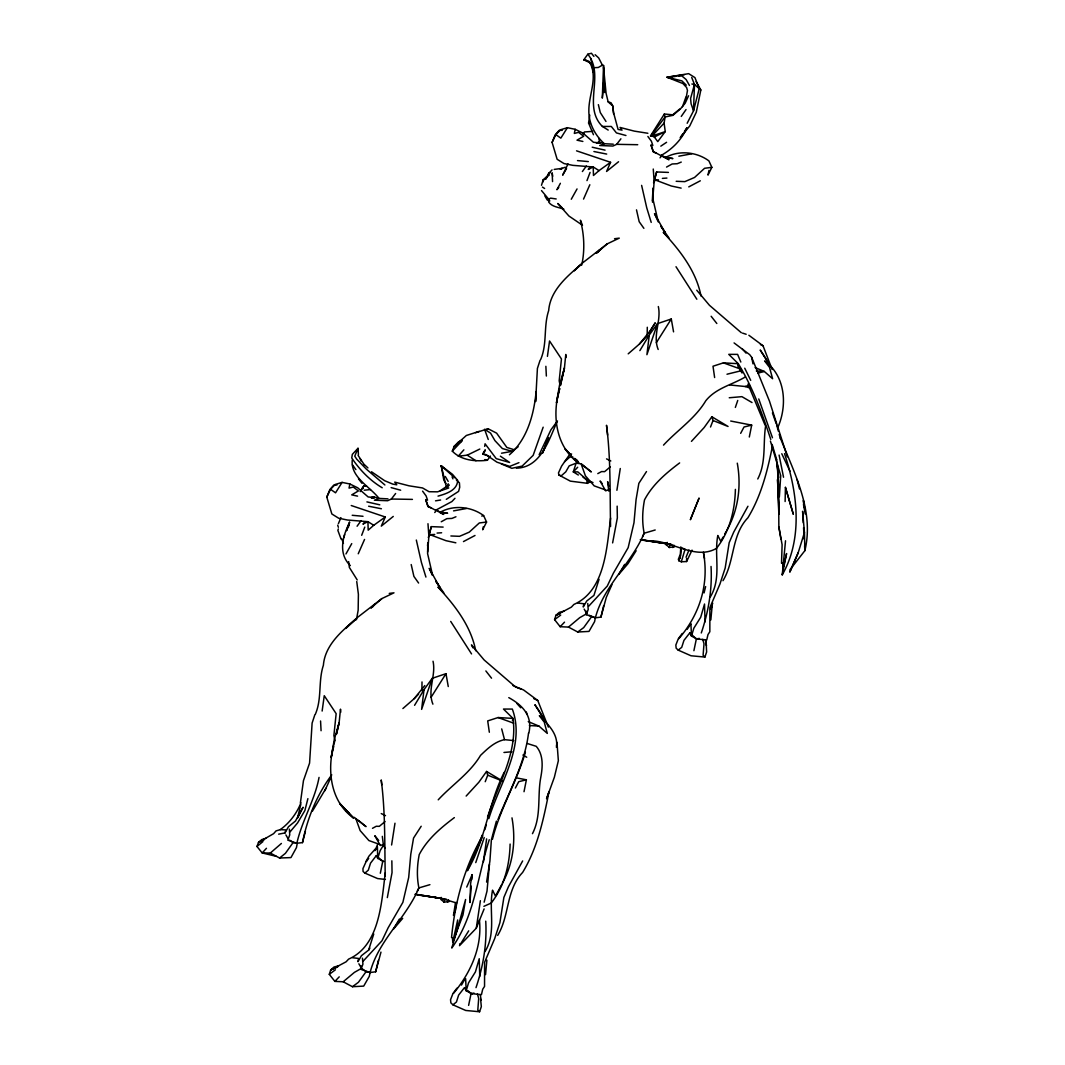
<?xml version="1.0" encoding="UTF-8"?>
<svg xmlns="http://www.w3.org/2000/svg" width="1065" height="1065" viewBox="0 0 1065 1065"><rect width="100%" height="100%" fill="white"/><g stroke="black" fill="none" stroke-linecap="round" stroke-linejoin="round"><path stroke-width="1.5" d="M421.9 690.719L422.006 681.946M591.927 63.727L583.82 59.8L587.827 54.222C605.04 75.296 582.142 106.127 602.391 126.442L608.195 130.063M647.201 334.57L647.294 327.261M785.118 501.522L785.424 487.357L793.305 514.195L785.424 487.357M682.252 633.475L678.272 638.814L675.849 645.031L676.155 648.172L678.192 650.116L691.025 655.774L704.897 657.065L706.627 651.966L706.002 640.025M603.549 65.471L604.214 80.421L602.311 98.126L603.549 65.471L602.404 65.138L598.304 67.481L594.536 67.681M691.718 77.452L694.46 84.441L693.528 110.827L687.165 123.26M479.396 919.947C482.418 947.238 470.464 972.931 453.517 993.352M476.002 987.641C483.244 966.288 487.038 943.763 485.733 921.158M701.289 632.956C708.545 611.603 712.339 589.078 711.034 566.46M685.754 100.163L687.471 90.485L686.619 87.53L682.918 83.549L667.063 77.252L688.669 73.645L694.939 77.599L699.226 88.648L700.837 89.979L696.31 112.198L689.774 125.91L680.269 137.665L682.758 133.95M427.584 545.906L427.771 542.724L427.598 553.627L432.536 575.007M652.326 200.753L653.058 188.026L652.898 198.942L658.25 221.893L654.509 213.639L665.319 233.035L660.952 226.273L669.139 238.28L663.255 232.396C679.989 250.488 696.217 271.122 701.01 296.03M432.896 704.165C427.145 690.04 436.211 675.423 433.029 661.232M658.183 349.48C652.432 335.355 661.511 320.738 658.33 306.547M455.434 903L453.477 915.407L455.367 910.322L456.086 902.388M489.248 839.739C477.599 876.042 474.671 916.326 451.773 948.036L456.938 930.797L457.684 919.947L452.758 942.059L452.439 937.852L451.547 937.533C454.901 901.922 464.46 866.937 482.671 835.785L467.349 870.757C485.4 840.485 488.263 803.822 504.198 772.298M680.828 546.878L680.335 554.04L678.458 559.152L678.764 560.709L681.32 561.788L686.606 561.535L692.037 550.139M427.97 523.714L428.876 536.121L427.664 551.976M653.258 169.029L654.163 181.436L652.512 202.217M471.236 886.133L469.945 902.548L470.637 883.391L472.154 874.645L466.736 887.065M471.768 879.57L472.154 874.645M785.531 540.767L782.256 574.847C803.263 538.038 797.419 492.296 784.506 453.637M489.461 864.248L487.011 891.099L484.136 902.201M485.547 974.621L486.891 960.151M710.834 619.923L712.192 605.452L711.021 608.488M441.19 897.382L440.977 899.566L444.318 902.188M669.619 547.503L666.264 544.867L666.49 542.697M382.322 836.358L383.493 845.756L385.131 848.073M556.609 745.979C557.847 733.386 547.45 723.707 539.343 715.613L544.215 722.083M385.317 872.768C381.443 902.241 379.846 945.414 348.614 959.126L346.098 961.802L330.656 970.029L329.285 974.342L334.889 981.398L343.183 981.77L352.448 986.709L363.697 986.11L369.302 976.325L370.127 972.145M610.604 518.083C606.731 547.556 605.146 590.716 573.902 604.441L571.386 607.117L555.957 615.344L554.572 619.644L560.177 626.713L568.484 627.085L577.736 632.011L588.998 631.412L594.59 621.64L595.415 617.46M357.667 451.44L358 448.312L352.342 454.369L351.743 457.95C359.571 469.785 370.034 480.541 382.228 487.77M510.108 844.066C509.603 865.206 504.317 886.28 491.178 903.08L483.896 906.328M735.396 489.368C734.903 510.521 729.618 531.595 716.465 548.395C694.899 560.736 671.03 539.609 648.492 540.82M352.262 460.053C350.358 477.133 369.781 486.479 379.034 498.407L387.966 498.859M556.409 747.297L556.982 742.345L558.353 760.703L554.372 777.224L546.558 798.777L549.047 791.561C543.47 819.438 537.625 847.846 522.609 872.461C505.875 889.994 509.682 915.727 497.688 935.389M289.387 829.156L289.733 834.92L287.79 840.139L296.869 843.24L302.473 842.615L305.415 831.445M362.459 958.181L362.925 964.131L360.995 969.376L370.101 972.505L375.639 971.799L378.395 960.337M432.204 678.325L424.016 689.654L421.62 709.383L432.204 678.325L445.982 673.679L448.259 686.539M587.747 603.482L588.213 609.446L586.283 614.678L595.388 617.82L600.926 617.114L603.682 605.639M657.491 323.64L649.304 334.969L646.908 354.698L657.491 323.64L671.283 318.994L673.559 331.854M300.37 803.063L303.445 780.672L309.569 763.112L312.112 723.095L314.827 714.828M468.693 930.837L459.481 945.693L476.268 928.214L480.395 900.697M765.589 426.093C762.913 443.812 766.347 462.303 757.774 478.97M322.136 711.047L324.253 695.698L336.154 713.657L333.891 735.502L334.823 739.962M547.423 356.362L549.553 341L561.441 358.958L559.178 380.817L560.11 385.277M483.43 861.771L486.625 838.887M484.695 446.381L485.081 443.799L496.237 458.642L509.603 462.45L500.377 456.179M593.471 134.736L588.572 122.994L589.77 115.113M391.601 844.984L394.982 823.218M616.901 490.286L620.269 468.52M486.585 882.1L489.913 861.013L491.378 839.886L496.397 821.128M664.107 123.101L652.06 136L654.349 137.026L657.757 141.592L665.239 131.594L664.107 123.101L665.093 116.964L664.347 114.008L672.721 114.82L679.643 109.109M542.804 182.128L543.23 179.692L549.247 175.099M528.52 733.093C524.805 763.751 509.31 791.122 497.981 819.411M581.743 265.052C584.938 250.302 584.286 234.779 580.385 220.215L581.969 223.983M356.455 619.737L358.16 610.192L358.399 594.31L356.735 581.53M297.242 843.413L296.443 847.634L290.958 857.591L279.589 858.017L270.31 853.052L262.19 852.945L256.958 846.475L258.489 842.402L261.83 839.566L266.383 838.182M387.327 897.595L392.04 872.594L391.853 860.826M612.615 542.897L617.341 517.896L617.154 506.141M365.588 862.757L362.939 868.627L363.059 871.476L364.896 873.1L368.317 870.158L370.514 863.169L376.331 855.608L382.734 861.372L380.325 873.26M375.639 971.799L380.977 952.11M524.02 791.708L526.39 779.82L516.711 777.929M749.307 437.009L751.69 425.135L730.697 421.034M600.926 617.114L606.278 597.425L611.949 584.605M351.25 505.529L385.29 516.991L373.748 525.271L367.931 521.664L347.496 520.026L338.683 518.229L331.854 513.982L326.795 497.089L330.523 489.301L335.235 484.455L342.091 482.392L349.879 483.989L349.04 488.116L353.274 487.038L358.399 490.925L351.73 494.866L357.574 496.13M576.551 150.831L610.578 162.306L599.036 170.586L593.218 166.979L572.784 165.341L563.984 163.544L557.141 159.284L552.096 142.404L555.81 134.616L560.523 129.77L567.392 127.694L575.167 129.304L574.328 133.431L578.561 132.353L583.687 136.227L577.017 140.181L582.861 141.445M782.256 574.847L786.582 553.547L783.174 567.871L782.575 562.773L781.524 563.305L782.109 544.694L778.861 526.935L778.621 490.632L777.237 462.969L779.367 496.703L780.725 475.629L770.421 441.083M772.431 446.182C767.439 471.01 761.195 495.904 747.91 517.763C731.162 535.296 734.97 561.029 722.975 580.691M302.473 842.615C307.306 818.279 317.024 794.557 331.774 774.827M483.35 526.669L482.685 529.784L486.572 522.036L483.603 515.567C471.476 506.581 453.81 504.69 440.417 512.119L437.382 511.253M708.97 170.427L707.972 175.099L711.859 167.351L708.904 160.882C696.776 151.882 679.111 150.005 665.705 157.42L662.683 156.555M348.335 527.428L349.227 523.301C342.491 536.587 338.044 553.827 350.332 565.608M693.901 650.702L696.364 638.907L689.787 632.903L683.943 640.385L681.72 647.347L678.192 650.116M468.613 1005.387L471.063 993.592L467.788 990.596M319.047 777.41C314.814 800.241 301.914 820.636 296.869 843.24L293.088 842.575L289.6 840.152M335.036 740.308C326.636 766.933 329.085 800.654 353.58 818.04L339.668 803.356L353.58 818.04M559.631 388.752C551.856 414.605 555.451 446.688 578.881 463.355L574.594 458.842M560.336 385.623L564.437 367.971L565.781 354.459L566.048 357.507M333.704 746.405L331.162 757.495L334.25 739.736L339.136 722.656L340.494 709.144L340.76 712.192M336.607 733.745L339.136 722.656L336.434 734.184M559.711 388.552L556.449 402.81L559.538 385.051L564.437 367.971L560.443 385.384M512.465 720.512L512.971 718.396L503.479 709.05L512.318 709.077C526.043 746.112 499.205 783.907 488.822 818.679M704.072 592.912L705.629 586.589M278.644 834.161L285.034 832.91L285.793 829.888L280.175 829.662L276.048 830.886L273.599 833.669L258.489 842.402L264.027 839.912M603.003 85.293L604.214 80.421L604.68 92.522M307.892 798.644L304.883 810.532L297.548 822.952L290.119 831.805M428.876 536.121L431.312 526.643L443.133 527.095M654.163 181.436L656.599 171.958L668.421 172.41M300.769 804.581L297.481 818.24M429.381 533.632L431.312 526.643M654.669 178.947L656.599 171.958M694.46 84.441L690.573 98.539L691.092 103.771L693.528 110.827L699.226 88.648L694.46 84.441L691.891 84.002M338.311 528.919L337.885 530.463L341.093 539.103M456.938 930.797L465.591 899.512L462.969 914.968L452.758 942.059M541.499 185.283L543.23 179.692M492.429 839.287C499.964 809.041 516.658 782.136 525.391 752.249M685.913 97.075L682.479 106.686M343.729 537.692L344.647 534.643M484.841 829.648L486.266 824.936M315.4 714.122C322.083 698.56 318.089 681.241 323.387 665.252C324.945 645.297 341.559 631.146 355.883 619.058L345.686 628.483L356.815 617.94L381.909 598.57L393.983 592.819L389.257 593.405M540.701 359.438C547.383 343.875 543.376 326.556 548.675 310.567C550.232 290.612 566.846 276.447 581.171 264.373L574.381 270.656M798.191 552.735L789.911 571.892L798.191 552.735L804.448 532.487L802.611 511.293L803.276 522.769M352.635 957.741L358.572 958.46L357.947 961.695L361.448 955.678L368.623 950.1L373.748 934.018M599.049 579.333L593.924 595.415L586.735 600.993L583.247 606.997L583.86 603.762L577.922 603.043M580.145 463.688L576.098 463.182L573.303 471.888L578.335 475.017M540.128 360.13L537.412 368.41L535.602 401.558L536.121 391.561C533.951 414.418 527.295 439.259 509.429 454.808M349.387 522.183L346.591 530.65L349.759 522.263M532.473 833.669C541.539 816.003 537.253 796.34 540.727 777.636C542.697 767.186 543.683 754.925 536.228 746.312L527.321 743.516M475.749 862.61L484.216 837.569M338.377 523.727L340.92 517.643M456.952 988.16L452.971 993.499L450.548 999.716L450.868 1002.857L452.905 1004.814L465.738 1010.472L479.596 1011.75L481.327 1006.651L480.608 999.223M735.343 407.429L737.739 400.453M543.163 427.185L533.152 455.367L522.13 466.097L511.826 468.307L501.269 463.914M710.688 608.9L712.751 603.176M777.982 427.158C787.514 405.073 785.477 375.945 764.63 360.929L769.516 367.385M546.172 178.88L546.997 176.644L545.24 179.319M461.464 985.098L464.553 979.72M687.151 629.348L690.799 623.93M487.53 817.228C497.648 784.998 517.963 753.314 512.971 718.396L498.114 717.544L487.703 720.912L489.341 732.241M678.764 560.709L680.655 555.624L681.387 547.703L685.075 549.247L681.32 561.788M361.687 535.296L364.776 527.108M586.975 180.611L590.077 172.424M485.054 951.538C496.623 932.461 488.569 910.482 492.523 890.18L495.451 896.051L501.721 884.616M710.355 596.853C721.924 577.776 713.87 555.784 717.81 535.495L720.752 541.353L723.095 537.066M485.227 781.697L487.73 775.187L486.559 771.459L478.864 782.229L466.151 796.061M710.515 427.012L713.031 420.502L711.859 416.774L704.151 427.544L691.451 441.363M666.264 544.867L667.222 542.391M490.406 456.073L487.384 460.253C475.23 461.731 461.198 460.373 452.305 451.147L454.089 446.528L458.27 442.082L462.316 439.792M326.795 497.089L329.83 489.594L333.838 485.068L336.953 485.014M552.096 142.404L555.131 134.909L559.138 130.383L562.24 130.329M444.704 899.712L443.719 902.161L449.19 901.562M670.497 543.802L669.006 547.477L674.491 546.864M686.06 557.248L689.002 549.979M686.606 561.535L686.592 558.526M568.031 163.877L562.653 175.179L566.553 168.563M476.268 928.214L484.122 908.924M474.191 854.849L482.352 834.96M447.54 902.255L448.578 899.818M672.827 547.57L673.865 545.12M377.902 843.746L375.998 848.206L368.956 856.127L365.681 861.905M571.612 453.97L568.79 455.7L561.614 466.071L558.486 472.9L558.952 475.043L570.347 481.14L587.694 483.35L588.892 480.581M358.239 553.773L364.549 539.436M385.29 516.991L381.283 526.137L393.265 516.432M583.54 199.088L589.837 184.751M610.578 162.306L606.571 171.452L618.552 161.747M324.798 790.802L331.388 776.332M688.576 95.77L685.154 103.238L680.468 108.87L672.867 115.353L665.093 116.964L650.861 136.08M300.969 802.85C296.736 813.394 289.387 823.232 280.175 829.662M556.795 422.352C548.688 440.537 540.567 467.588 516.365 468.174M364.802 485.92L363.644 486.159L360.25 491.604L362.899 487.131L363.298 488.462M539.143 454.715L550.924 429.794L557.501 420.941M360.995 969.376L361.008 965.875M502.414 883.165C513.397 863.289 515.953 840.019 511.985 817.867M727.009 529.931C738.418 509.656 741.4 485.866 737.286 463.169M586.283 614.678L586.296 611.19M417.254 891.205L418.891 887.917C416.641 876.921 417.081 865.565 419.224 854.596C427.185 839.3 440.764 827.825 454.356 817.614M642.554 536.507L644.179 533.232C641.942 522.236 642.368 510.88 644.511 499.898C652.486 484.615 666.051 473.126 679.643 462.916M326.01 788.246L312.471 811.051M298.173 816.868L303.059 807.257L295.498 820.982L288.455 826.76L285.034 832.91M515.38 788.02L518.735 781.683L526.39 779.82M740.668 433.335L744.022 426.998L751.69 425.135M560.376 183.3L556.942 189.716L558.752 187.493M724.666 534.217L726.237 531.355M485.201 449.656L482.738 454.089L488.609 455.9M345.979 553.92L351.743 543.616M571.279 199.235L577.044 188.931M429.914 884.669L418.891 887.917C406.244 918.03 378.248 940.675 370.101 972.505L366.147 971.586L361.488 968.351L358.878 963.785M655.201 529.984L644.179 533.232C631.545 563.345 603.536 585.976 595.388 617.82L589.118 615.277M522.649 860.946L508.404 886.826L503.878 897.422L499.898 922.703L494.666 938.678L484.588 962.307L484.548 986.43L482.698 989.252L481.447 994.63L471.063 993.592L474.031 993.086M747.95 506.248L733.705 532.141L729.166 542.724L725.185 568.018L719.967 583.979L709.876 607.622L709.836 631.745L707.985 634.567L706.747 639.945L696.364 638.907L699.332 638.401M399.375 919.095L393.451 929.146L402.69 918.363M624.662 564.397L618.752 574.461L627.977 563.678L636.138 550.765M678.818 638.667C699.665 614.558 709.383 584.166 703.366 552.216L704.537 558.406M414.578 705.31L424.016 689.654M639.865 350.625L649.304 334.969M648.798 333.385L655.255 322.801L650.103 330.882L639.439 344.022L628.204 353.833M448.272 483.803L446.674 486.399L440.324 490.672M382.721 846.435L380.165 850.576L377.742 858.403L383.666 861.439L382.734 861.372M342.091 482.392L335.542 492.815L330.523 489.301M567.392 127.694L560.842 138.131L555.81 134.616M431.045 697.362L445.982 673.679M656.333 342.664L671.283 318.994M650.409 136.014L664.347 114.008M646.495 471.555L638.84 483.364L636.071 499.605L633.981 522.769L628.164 547.663L613.4 573.156L607.25 586.096L588.599 606.318M421.194 826.254L413.553 838.062L410.784 854.29L408.694 877.454L402.876 902.348L388.113 927.855L381.962 940.794L363.298 961.003M368.623 950.1L369.874 948.156M684.409 131.488L686.898 127.773C681.573 139.914 672.255 149.207 660.886 155.583L653.031 151.35L650.968 144.907L653.617 152.082L656.266 153.2M653.537 182.674L655.361 180.012L658.476 179.852M428.25 537.372L430.074 534.697L434.733 534.457M681.267 116.418L686.033 109.575M366.36 861.665L368.676 858.35M547.916 174.354L552.043 169.907M582.382 171.545L586.362 165.98M357.081 526.23L361.075 520.665M485.187 450.708L482.738 454.089L485.786 454.569L496.996 462.197L509.722 466.39L518.935 462.663M544.867 195.947L547.277 200.02L549.766 200.952L548.994 199.568L549.78 198.489M597.878 252.299L599.795 249.729L598.197 251.447M372.59 606.983L374.494 604.427M660.047 157.846L661.937 155.37L668.993 159.737L663.575 157.074L672.907 158.565L665.705 157.42M434.76 512.531L436.637 510.055L443.706 514.435L439.632 512.425M613.254 144.174L604.321 143.722L599.702 145.519L612.908 146.038L616.662 144.334L620.908 138.809M373.562 496.822L374.507 497.595L371.033 497.661L373.562 496.822L379.034 498.407L374.414 500.204L387.62 500.736L391.374 499.019L395.621 493.508M374.933 850.669L376.757 848.339M402.903 708.531L414.152 698.707L424.802 685.567M293.088 842.575L285.407 853.345L279.589 858.017M447.18 487.504L449.297 484.988M366.147 971.586L358.426 982.276L352.448 986.709M591.448 616.901L583.713 627.591L577.736 632.011M590.383 166.965L588.239 169.455L593.218 166.979L593.471 175.472L599.036 170.586M365.095 521.65L362.952 524.14L367.931 521.664L368.184 530.17L373.748 525.271M463.861 449.843L458.243 456.193L467.229 455.168L479.809 449.044M266.463 848.286L262.19 852.945L276.221 856.313M452.305 451.147L461.158 441.749M454.968 498.3L451.893 501.562L435.598 510.268L427.731 506.035L425.68 499.605L428.33 506.767L430.979 507.885M577.683 467.242L573.303 471.888L577.789 471.875L587.427 480.302L592.992 482.578M560.177 626.713L564.517 622.16M334.889 981.398L339.229 976.858M639.439 344.022L647.187 336.034M414.152 698.707L418.572 694.14M663.522 445.117C677.42 430.074 695.139 418.625 705.815 400.72C715.986 388.046 731.961 384.904 745.354 376.943M438.221 799.815C452.119 784.759 469.851 773.31 480.515 755.405C487.53 748.668 494.653 741.733 504.504 739.656L513.743 740.588M281.413 843.453L270.31 853.052M574.301 270.617L582.116 263.255L607.21 243.872L619.271 238.134L614.545 238.72M564.517 461.771L569.988 456.925L572.983 457.098M542.831 181.103L550.072 172.57L549.007 172.823M597.398 252.312L596.254 253.324L607.21 243.872M372.111 606.997L370.953 608.009L381.909 598.57M610.325 466.869L604.614 471.649L601.579 471.569L597.785 473.619M385.037 821.554L379.326 826.347L376.291 826.254L372.497 828.304M256.958 846.475L262.909 841.603M452.905 1004.814L456.432 1002.032L458.642 995.069L464.5 987.588L466.19 990.796L472.168 993.911M501.522 453.211L512.119 451.36L518.109 446.821M554.572 619.644L560.709 615.077M329.285 974.342L335.422 969.762M568.484 627.085L579.706 617.687L586.775 613.666L584.166 609.1M343.183 981.77L354.419 972.372L361.488 968.351M462.263 440.883L454.089 446.528L466.35 435.478L479.223 431.392M660.819 146.145L666.584 142.297M446.315 499.325L458.576 491.391L459.721 487.251L459.428 482.858L456.313 479.876M485.933 430.047L488.089 428.756L496.596 433.136L506.86 447.46L514.262 449.763M678.458 559.152L680.362 558.033M441.256 521.757L446.861 518.655L451.906 518.415L455.953 516.765M666.544 167.072L672.161 163.983L677.207 163.73L681.254 162.08M463.461 541.579L475.003 535.482M688.762 186.894L700.304 180.797M654.349 137.026L665.239 131.594L652.06 136M560.137 613.52L555.957 615.344L559.218 612.388L563.864 611.137M337.645 967.007L330.656 970.029L333.931 967.073L338.577 965.835M554.213 169.402L562.307 168.35L560.137 169.122L565.249 167.232M576.098 463.182L569.216 465.858L565.755 471.875L561.308 475.762L558.952 475.043M448.764 487.97L437.569 491.83L429.062 491.724L422.565 487.956L408.987 485.8L394.756 482.126L396.752 484.801L392.785 484.109L384.731 480.741L371.512 471.768M586.762 60.532L583.82 59.8L588.785 61.158C598.796 75.429 588.799 94.452 588.852 110.241C588.532 123.127 594.949 135.162 604.321 143.722L598.863 142.138L596.333 142.976L599.795 142.91L598.796 138.25M384.359 844.172L380.325 845.504L374.8 835.706L378.741 840.498M770.78 439.432C762.154 413.38 752.675 387.194 738.271 363.711L723.415 362.859L713.004 366.227L714.628 377.543M729.805 384.971L745.181 386.502L749.52 385.104M438.035 496.117C446.049 493.814 457.324 490.446 457.67 480.355L452.492 474.338L441.23 465.764L443.812 480.169L445.969 483.51M481.766 516.099L483.603 515.567M757.894 373.163L764.244 371.419L772.604 378.727L769.742 368.25M587.827 54.222L591.434 53.25L593.911 56.405M691.718 153.813L678.858 156.196M466.417 508.511L453.557 510.88M475.536 432.71L488.089 428.756M726.996 374.228L742.079 370.527M435.598 510.268L436.637 510.055M789.937 569.748L804.874 550.658C814.432 511.067 794.57 473.552 780.312 437.941M660.886 155.583L661.937 155.37M435.532 500.83L440.617 500.018M684.462 74.656L667.063 77.252L681.88 80.873L686.286 85.16M486.572 522.036L479.303 522.968L469.239 532.154L459.548 536.321L450.881 535.975M711.859 167.351L704.591 168.283L694.54 177.469L684.835 181.636L676.182 181.29M596.959 143.243L599.795 142.91L598.863 142.138M371.672 497.927L374.507 497.595L368.144 496.956L357.694 487.797L349.879 483.989M363.644 486.159L366.48 485.866M550.552 198.13L556.183 198.955M364.203 490.18L370.514 489.594M675.29 76.507L667.063 77.252L670.271 77.985M678.578 76.214L681.88 75.921M729.245 397.764L741.919 396.659L752.01 402.543M503.958 752.462L511.879 751.77M459.587 944.016L460.399 943.963M662.377 178.388L666.916 178.068M437.076 533.072L441.616 532.766M616.662 144.334L637.722 144.707M391.374 499.019L412.421 499.392M602.391 126.442L611.31 126.469L616.449 132.925L625.954 135.508M592.619 131.368L584.432 131.954L583.287 133.95L582.821 133.125M647.866 133.271L634.287 131.115L620.043 127.441L622.04 130.116L618.086 129.424L613.507 112.491L612.801 105.994L611.124 102.852L608.115 101.747L606.078 93.281L603.549 67.454M756.31 370.94L764.244 371.419L755.085 367.558M529.425 725.531L538.957 726.104L547.303 733.412L544.455 722.949M400.666 490.206L391.148 487.624M577.496 160.589L588.306 161.587M352.209 515.287L363.019 516.285M599.795 142.91L593.431 142.271L582.994 133.112L575.167 129.304M385.397 879.424L377.622 878.572L364.896 873.1M606.691 154.079L593.924 151.523M381.403 508.764L368.636 506.221M643.46 540.314L666.557 543.709L640.291 539.662M418.172 894.999L441.256 898.394L456.699 903.014M415.004 894.36L441.256 898.394L423.204 895.505M440.417 512.119L447.62 513.25L439.832 512.012M640.784 539.556L671.829 544.561M415.483 894.241L446.541 899.259M592.207 147.21L605.066 150.138M366.919 501.895L379.779 504.823M681.147 188.119L671.309 186.002L655.361 180.012M455.847 542.804L446.022 540.701L430.074 534.697M605.639 489.98L594.203 485.88L585.431 475.895L581.224 464.167M380.338 844.665L368.916 840.565L360.13 830.58L355.923 818.865M484.881 459.587L487.384 460.253M512.119 451.36L502.347 448.525L494.932 440.63L490.566 433.122L484.562 429.262L488.249 439.472M745.181 386.502L749.64 387.9M517.231 687.79L520.878 688.948M742.518 333.105L746.166 334.264M588.572 122.994L590.409 123.607M563.904 209.206C558.672 207.156 551.91 207.009 548.542 201.857M723.415 362.859L740.481 369.036M498.114 717.544L513.649 723.162M713.031 420.502L728.061 426.466L711.859 416.774M487.73 775.187L502.76 781.151L486.559 771.459M512.837 685.474L523.567 689.96L537.745 700.464L548.355 727.102M528.267 721.604L538.957 726.104M760.423 344.567L763.033 345.766L772.152 369.528M533.818 698.653L537.745 700.464M606.544 458.882L610.804 460.959M381.257 813.58L385.517 815.657M697.455 639.226L691.478 636.111L689.787 632.903M522.928 755.032L526.709 757.228M467.229 455.168L475.962 460.746M542.444 187.081L544.614 188.478M582.502 225.248L568.91 216.009L557.82 203.495L562.12 207.768M734.078 342.93L749.733 354.698L751.677 357.347L769.489 401.199L787.315 456.792M508.79 697.628C522.569 705.256 532.793 715.747 528.879 732.933M748.868 335.262L763.033 345.766M582.023 464.739L591.315 471.941L581.131 463.661M582.888 476.974L589.824 482.485M574.767 458.482L577.31 460.559M348.188 812.142L345.646 810.066L349.333 813.194M358.386 820.423L366.027 826.626L354.259 817.348M446.488 487.57L441.23 465.764L454.649 477.679M741.307 332.719L709.45 305.296L696.763 290.213M516.006 687.404L484.149 659.981L471.462 644.897L472.98 647.866M574.634 458.509L578.322 461.624M682.545 76.507L686.126 79.542L689.454 85.466M384.891 484.974L366.333 469.106L356.748 459.188L354.765 456.166L358 448.312L358.439 454.555M608.022 101.761L612.801 105.994L613.626 113.942M595.149 54.714L598.676 57.936L602.404 65.138M364.376 464.606L367.931 467.921M479.596 1011.75L477.799 1010.006L478.704 998.438L477.426 994.044M704.897 657.065L703.1 655.308L704.005 643.753L702.727 639.359M574.341 458.802L578.881 463.355M571.386 455.447L564.969 448.671L570.947 455.381M517.031 703.632L520.745 707.786M742.332 348.947L746.033 353.101M341.612 538.584L343.436 543.403M602.058 483.417L600.101 481.021L605.612 490.819L609.646 489.487L608.794 491.072L607.622 481.66L608.834 486.359M653.031 151.35L653.617 152.082M427.731 506.035L428.33 506.767M485.866 670.95L491.537 678.192M711.154 316.265L716.825 323.494M358.466 478.797L361.98 483.31M548.994 199.568L541.513 190.582M647.879 136.466L651.407 141.259L652.845 145.506M422.579 491.151L426.12 495.944L427.558 500.204M352.448 464.833L355.883 469.598M643.886 228.336L639.186 221.706L636.497 209.858M418.598 583.034L413.899 576.405L411.197 564.543M696.843 299.238L676.009 266.729M471.542 653.923L450.708 621.414M364.323 464.806L358.08 455.354M605.972 121.437L600.287 112.557L598.357 104.636M357.214 579.932L349.347 567.419L348.654 561.588M445.303 476.508L448.179 481.38M742.025 373.03L737.752 365.828L738.271 363.711L728.78 354.352L737.606 354.392L740.827 362.033M285.899 834.893L287.803 838.235M696.137 81.646L700.837 89.979M376.331 855.608L377.742 858.403L377.396 846.542M744.741 368.21L750.705 380.351M441.23 465.764L442.627 468.653M781.79 453.743L790.03 471.342M432.337 575.207L429.222 568.324L440.018 587.734L435.652 580.971L443.839 592.965L437.968 587.095C454.702 605.173 470.916 625.807 475.709 650.715M747.95 384.106L765.096 425.215M452.093 476.827L452.931 478.851M758.759 398.949L772.458 437.742M586.575 480.209L587.694 483.35M772.431 412.914L776.239 423.803M337.698 525.205L338.351 527.268M651.208 222.385L646.748 207.848L641.623 185.377M425.92 577.07L421.447 562.533L416.322 540.048M772.098 444.371L776.744 459.774M776.784 425.361L778.395 431.272M779.207 434.227L780.419 438.673M360.223 458.669L360.822 460.852M501.695 728.913L504.504 739.656M797.099 479.543L799.495 488.902M803.489 504.517L805.246 513.956M751.677 357.347L752.982 363.857M526.39 712.019L526.829 713.949M779.101 455.061L783.534 477.24M590.782 58.322L593.338 72.207M552.748 176.258L552.136 172.823L552.562 181.596M778.861 526.935L780.911 539.143M805.087 510.761L803.369 500.47L803.968 507.007M706.481 645.643L705.576 640.092L705.895 644.538M480.288 994.79L481.194 1000.341M776.505 459.627L778.728 477.519M607.609 435.079L606.504 425.268C610.884 458.855 609.846 492.642 610.564 526.483M381.763 784.865L381.217 779.953C385.41 811.929 384.585 844.066 385.237 876.295M803.556 527.694L804.208 539.17M804.594 545.733L804.874 550.658L804.448 532.487M545.866 366.307L546.358 376.025M320.565 720.992L321.071 730.723M690.932 623.944L691.478 636.111L693.848 628.19L700.717 617.221L704.524 604.028L705.057 621.893M465.645 978.629L466.19 990.796L468.547 982.875L475.416 971.919L479.237 958.713L479.756 976.578M698.999 498.26L690.426 519.574L698.999 498.26M548.528 437.662L542.618 453.011L548.448 437.648M764.177 355.87L760.197 350.026L770.661 366.64L764.177 355.87M538.89 710.568L534.896 704.711L545.373 721.338L538.89 710.568M778.635 502.44L777.543 479.503L778.848 514.249L778.635 502.44"/></g></svg>
